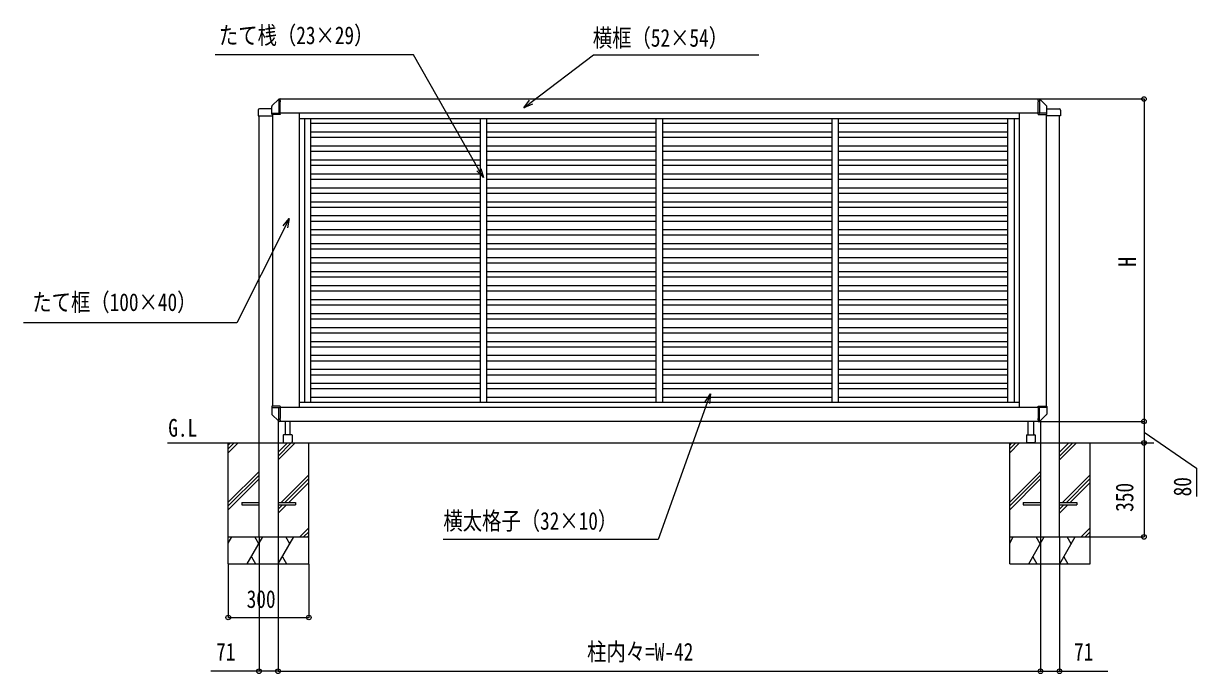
# Model space of a CAD drawing. Units: millimetres, scale not verified. Extents: x -8410 to 8410, y -5940 to 5940.
# Drawn here: x -4887 to -520, y -429 to 1990 of the extents above; entities that cross this region are included whole.
import ezdxf
from ezdxf.enums import TextEntityAlignment as Align

# ---------------------------------------------------------------- set-up
doc = ezdxf.new("R2010")
doc.units = ezdxf.units.MM
doc.header["$LTSCALE"] = 30
for name, color, linetype in [('0-2_USER1', 3, 'Continuous'), ('0-4_YKK_A1', 4, 'Continuous'), ('0-5_YKK_D', 6, 'Continuous')]:
    doc.layers.add(name, color=color, linetype=linetype)
doc.styles.add('ＭＳ ゴシック', font='')
doc.styles.get('ＭＳ ゴシック').set_extended_font_data('MS Gothic')

msp = doc.modelspace()

# ---------------------------------------------------------------- linework, layer by layer
at = {"layer": '0-4_YKK_A1'}
for p, q in [((-3936.57, 1708.36), (-3961.65, 1683.53)), ((-3936.55, 1708.35), (-3936.55, 1708.33)), ((-3935.59, 1709.06), (-3935.59, 1672.51)), ((-3930.87, 1709.31), (-3934.92, 1709.1)), ((-3934.92, 1709.06), (-3934.92, 1709.08)), ((-3930.87, 1703.38), (-3930.87, 1709.31)), ((-1108.87, 1709.01), (-3930.87, 1709.01)), ((-3930.87, 1703.38), (-3930.87, 1698.68)), ((-1108.87, 1709.31), (-1104.82, 1709.1)), ((-1108.87, 1703.38), (-1108.87, 1709.31)), ((-1108.87, 1703.38), (-1108.87, 1698.68)), ((-1104.82, 1709.06), (-1104.82, 1709.08)), ((-1104.15, 1709.06), (-1104.15, 1672.51)), ((-1103.2, 1708.35), (-1103.2, 1708.33)), ((-1103.17, 1708.36), (-1078.1, 1683.53)), ((-3962.37, 1673.01), (-4008.37, 1673.01)), ((-3962.37, 1674.74), (-3962.37, 1681.77)), ((-3962.37, 1664.59), (-3962.37, 1674.74)), ((-3962.37, 1657.01), (-3962.37, 1664.59)), ((-3930.87, 1672.51), (-3930.87, 1698.68)), ((-3930.87, 1657.01), (-3930.87, 1672.51)), ((-1108.87, 1672.51), (-1108.87, 1698.68)), ((-1108.87, 1657.01), (-1108.87, 1672.51)), ((-1077.37, 1674.74), (-1077.37, 1681.77)), ((-1077.37, 1664.59), (-1077.37, 1674.74)), ((-1077.37, 1673.01), (-1031.37, 1673.01)), ((-1077.37, 1657.01), (-1077.37, 1664.59)), ((-4009.87, 429.01), (-4009.87, 1646.01)), ((-3962.37, 1653.01), (-3962.37, 1657.01)), ((-3962.37, 1657.01), (-3935.97, 1657.01)), ((-3960.51, 1652.01), (-3961.37, 1652.01)), ((-3930.87, 1652.01), (-3960.51, 1652.01)), ((-3959.87, 1652.01), (-3959.87, 566.01)), ((-3935.78, 1657.01), (-3935.97, 1657.01)), ((-3935.78, 1657.01), (-3930.87, 1657.01)), ((-1108.87, 1657.01), (-3930.87, 1657.01)), ((-3930.87, 1653.01), (-3930.87, 1657.01)), ((-3930.87, 1653.01), (-3930.87, 1652.01)), ((-3859.87, 1657.01), (-3859.87, 560.01)), ((-3859.87, 1637.01), (-1179.87, 1637.01)), ((-3840.37, 1637.01), (-3840.37, 581.01)), ((-3817.37, 581.01), (-3817.37, 1637.01)), ((-3817.37, 1619.01), (-3185.87, 1619.01)), ((-3185.87, 581.01), (-3185.87, 1637.01)), ((-3162.87, 1637.01), (-3162.87, 581.01)), ((-3162.87, 1619.01), (-2531.37, 1619.01)), ((-2531.37, 581.01), (-2531.37, 1637.01)), ((-2508.37, 1637.01), (-2508.37, 581.01)), ((-2508.37, 1619.01), (-1876.87, 1619.01)), ((-1876.87, 581.01), (-1876.87, 1637.01)), ((-1853.87, 1637.01), (-1853.87, 581.01)), ((-1853.87, 1619.01), (-1222.37, 1619.01)), ((-1222.37, 581.01), (-1222.37, 1637.01)), ((-1199.37, 1637.01), (-1199.37, 581.01)), ((-1179.87, 1657.01), (-1179.87, 561.01)), ((-1108.87, 1653.01), (-1108.87, 1657.01)), ((-1103.97, 1657.01), (-1108.87, 1657.01)), ((-1108.87, 1653.01), (-1108.87, 1652.01)), ((-1108.87, 1652.01), (-1079.23, 1652.01)), ((-1103.97, 1657.01), (-1103.78, 1657.01)), ((-1077.37, 1657.01), (-1103.78, 1657.01)), ((-1079.87, 1652.01), (-1079.87, 566.01)), ((-1079.23, 1652.01), (-1078.37, 1652.01)), ((-1077.37, 1653.01), (-1077.37, 1657.01)), ((-1029.87, 429.01), (-1029.87, 1646.01)), ((-3817.37, 1587.01), (-3185.87, 1587.01)), ((-3162.87, 1587.01), (-2531.37, 1587.01)), ((-2508.37, 1587.01), (-1876.87, 1587.01)), ((-1853.87, 1587.01), (-1222.37, 1587.01)), ((-3817.37, 1567.01), (-3185.87, 1567.01)), ((-3817.37, 1535.01), (-3185.87, 1535.01)), ((-3162.87, 1567.01), (-2531.37, 1567.01)), ((-3162.87, 1535.01), (-2531.37, 1535.01)), ((-2508.37, 1567.01), (-1876.87, 1567.01)), ((-2508.37, 1535.01), (-1876.87, 1535.01)), ((-1853.87, 1567.01), (-1222.37, 1567.01)), ((-1853.87, 1535.01), (-1222.37, 1535.01)), ((-3817.37, 1515.01), (-3185.87, 1515.01)), ((-3162.87, 1515.01), (-2531.37, 1515.01)), ((-2508.37, 1515.01), (-1876.87, 1515.01)), ((-1853.87, 1515.01), (-1222.37, 1515.01)), ((-3817.37, 1483.01), (-3185.87, 1483.01)), ((-3817.37, 1463.01), (-3185.87, 1463.01)), ((-3162.87, 1483.01), (-2531.37, 1483.01)), ((-3162.87, 1463.01), (-2531.37, 1463.01)), ((-2508.37, 1483.01), (-1876.87, 1483.01)), ((-2508.37, 1463.01), (-1876.87, 1463.01)), ((-1853.87, 1483.01), (-1222.37, 1483.01)), ((-1853.87, 1463.01), (-1222.37, 1463.01)), ((-3817.37, 1431.01), (-3185.87, 1431.01)), ((-3817.37, 1411.01), (-3185.87, 1411.01)), ((-3162.87, 1431.01), (-2531.37, 1431.01)), ((-3162.87, 1411.01), (-2531.37, 1411.01)), ((-2508.37, 1431.01), (-1876.87, 1431.01)), ((-2508.37, 1411.01), (-1876.87, 1411.01)), ((-1853.87, 1431.01), (-1222.37, 1431.01)), ((-1853.87, 1411.01), (-1222.37, 1411.01)), ((-3817.37, 1379.01), (-3185.87, 1379.01)), ((-3817.37, 1359.01), (-3185.87, 1359.01)), ((-3162.87, 1379.01), (-2531.37, 1379.01)), ((-3162.87, 1359.01), (-2531.37, 1359.01)), ((-2508.37, 1379.01), (-1876.87, 1379.01)), ((-2508.37, 1359.01), (-1876.87, 1359.01)), ((-1853.87, 1379.01), (-1222.37, 1379.01)), ((-1853.87, 1359.01), (-1222.37, 1359.01)), ((-3817.37, 1327.01), (-3185.87, 1327.01)), ((-3162.87, 1327.01), (-2531.37, 1327.01)), ((-2508.37, 1327.01), (-1876.87, 1327.01)), ((-1853.87, 1327.01), (-1222.37, 1327.01)), ((-3817.37, 1307.01), (-3185.87, 1307.01)), ((-3817.37, 1275.01), (-3185.87, 1275.01)), ((-3162.87, 1307.01), (-2531.37, 1307.01)), ((-3162.87, 1275.01), (-2531.37, 1275.01)), ((-2508.37, 1307.01), (-1876.87, 1307.01)), ((-2508.37, 1275.01), (-1876.87, 1275.01)), ((-1853.87, 1307.01), (-1222.37, 1307.01)), ((-1853.87, 1275.01), (-1222.37, 1275.01)), ((-3817.37, 1255.01), (-3185.87, 1255.01)), ((-3817.37, 1223.01), (-3185.87, 1223.01)), ((-3162.87, 1255.01), (-2531.37, 1255.01)), ((-3162.87, 1223.01), (-2531.37, 1223.01)), ((-2508.37, 1255.01), (-1876.87, 1255.01)), ((-2508.37, 1223.01), (-1876.87, 1223.01)), ((-1853.87, 1255.01), (-1222.37, 1255.01)), ((-1853.87, 1223.01), (-1222.37, 1223.01)), ((-3817.37, 1203.01), (-3185.87, 1203.01)), ((-3162.87, 1203.01), (-2531.37, 1203.01)), ((-2508.37, 1203.01), (-1876.87, 1203.01)), ((-1853.87, 1203.01), (-1222.37, 1203.01)), ((-3817.37, 1171.01), (-3185.87, 1171.01)), ((-3817.37, 1151.01), (-3185.87, 1151.01)), ((-3162.87, 1171.01), (-2531.37, 1171.01)), ((-3162.87, 1151.01), (-2531.37, 1151.01)), ((-2508.37, 1171.01), (-1876.87, 1171.01)), ((-2508.37, 1151.01), (-1876.87, 1151.01)), ((-1853.87, 1171.01), (-1222.37, 1171.01)), ((-1853.87, 1151.01), (-1222.37, 1151.01)), ((-3817.37, 1119.01), (-3185.87, 1119.01)), ((-3817.37, 1099.01), (-3185.87, 1099.01)), ((-3162.87, 1119.01), (-2531.37, 1119.01)), ((-3162.87, 1099.01), (-2531.37, 1099.01)), ((-2508.37, 1119.01), (-1876.87, 1119.01)), ((-2508.37, 1099.01), (-1876.87, 1099.01)), ((-1853.87, 1119.01), (-1222.37, 1119.01)), ((-1853.87, 1099.01), (-1222.37, 1099.01)), ((-3817.37, 1067.01), (-3185.87, 1067.01)), ((-3162.87, 1067.01), (-2531.37, 1067.01)), ((-2508.37, 1067.01), (-1876.87, 1067.01)), ((-1853.87, 1067.01), (-1222.37, 1067.01)), ((-3817.37, 1047.01), (-3185.87, 1047.01)), ((-3817.37, 1015.01), (-3185.87, 1015.01)), ((-3162.87, 1047.01), (-2531.37, 1047.01)), ((-3162.87, 1015.01), (-2531.37, 1015.01)), ((-2508.37, 1047.01), (-1876.87, 1047.01)), ((-2508.37, 1015.01), (-1876.87, 1015.01)), ((-1853.87, 1047.01), (-1222.37, 1047.01)), ((-1853.87, 1015.01), (-1222.37, 1015.01)), ((-3817.37, 995.01), (-3185.87, 995.01)), ((-3817.37, 963.01), (-3185.87, 963.01)), ((-3162.87, 995.01), (-2531.37, 995.01)), ((-3162.87, 963.01), (-2531.37, 963.01)), ((-2508.37, 995.01), (-1876.87, 995.01)), ((-2508.37, 963.01), (-1876.87, 963.01)), ((-1853.87, 995.01), (-1222.37, 995.01)), ((-1853.87, 963.01), (-1222.37, 963.01)), ((-3817.37, 943.01), (-3185.87, 943.01)), ((-3162.87, 943.01), (-2531.37, 943.01)), ((-2508.37, 943.01), (-1876.87, 943.01)), ((-1853.87, 943.01), (-1222.37, 943.01)), ((-3817.37, 911.01), (-3185.87, 911.01)), ((-3817.37, 891.01), (-3185.87, 891.01)), ((-3162.87, 911.01), (-2531.37, 911.01)), ((-3162.87, 891.01), (-2531.37, 891.01)), ((-2508.37, 911.01), (-1876.87, 911.01)), ((-2508.37, 891.01), (-1876.87, 891.01)), ((-1853.87, 911.01), (-1222.37, 911.01)), ((-1853.87, 891.01), (-1222.37, 891.01)), ((-3817.37, 859.01), (-3185.87, 859.01)), ((-3817.37, 839.01), (-3185.87, 839.01)), ((-3162.87, 859.01), (-2531.37, 859.01)), ((-3162.87, 839.01), (-2531.37, 839.01)), ((-2508.37, 859.01), (-1876.87, 859.01)), ((-2508.37, 839.01), (-1876.87, 839.01)), ((-1853.87, 859.01), (-1222.37, 859.01)), ((-1853.87, 839.01), (-1222.37, 839.01)), ((-3817.37, 807.01), (-3185.87, 807.01)), ((-3817.37, 787.01), (-3185.87, 787.01)), ((-3162.87, 807.01), (-2531.37, 807.01)), ((-3162.87, 787.01), (-2531.37, 787.01)), ((-2508.37, 807.01), (-1876.87, 807.01)), ((-2508.37, 787.01), (-1876.87, 787.01)), ((-1853.87, 807.01), (-1222.37, 807.01)), ((-1853.87, 787.01), (-1222.37, 787.01)), ((-3817.37, 755.01), (-3185.87, 755.01)), ((-3162.87, 755.01), (-2531.37, 755.01)), ((-2508.37, 755.01), (-1876.87, 755.01)), ((-1853.87, 755.01), (-1222.37, 755.01)), ((-3817.37, 735.01), (-3185.87, 735.01)), ((-3817.37, 703.01), (-3185.87, 703.01)), ((-3162.87, 735.01), (-2531.37, 735.01)), ((-3162.87, 703.01), (-2531.37, 703.01)), ((-2508.37, 735.01), (-1876.87, 735.01)), ((-2508.37, 703.01), (-1876.87, 703.01)), ((-1853.87, 735.01), (-1222.37, 735.01)), ((-1853.87, 703.01), (-1222.37, 703.01)), ((-3817.37, 683.01), (-3185.87, 683.01)), ((-3162.87, 683.01), (-2531.37, 683.01)), ((-2508.37, 683.01), (-1876.87, 683.01)), ((-1853.87, 683.01), (-1222.37, 683.01)), ((-3817.37, 651.01), (-3185.87, 651.01)), ((-3817.37, 631.01), (-3185.87, 631.01)), ((-3162.87, 651.01), (-2531.37, 651.01)), ((-3162.87, 631.01), (-2531.37, 631.01)), ((-2508.37, 651.01), (-1876.87, 651.01)), ((-2508.37, 631.01), (-1876.87, 631.01)), ((-1853.87, 651.01), (-1222.37, 651.01)), ((-1853.87, 631.01), (-1222.37, 631.01)), ((-3859.87, 581.01), (-1179.87, 581.01)), ((-3817.37, 599.01), (-3185.87, 599.01)), ((-3162.87, 599.01), (-2531.37, 599.01)), ((-2508.37, 599.01), (-1876.87, 599.01)), ((-1853.87, 599.01), (-1222.37, 599.01)), ((-3962.37, 565.01), (-3962.37, 561.01)), ((-3962.37, 561.01), (-3962.37, 553.43)), ((-3962.37, 561.01), (-3935.97, 561.01)), ((-3962.37, 553.43), (-3962.37, 543.29)), ((-3962.37, 543.29), (-3962.37, 536.25)), ((-3936.57, 509.67), (-3961.65, 534.49)), ((-3960.51, 566.01), (-3961.37, 566.01)), ((-3930.87, 566.01), (-3960.51, 566.01)), ((-3935.78, 561.01), (-3935.97, 561.01)), ((-3935.78, 561.01), (-3930.87, 561.01)), ((-3935.59, 508.96), (-3935.59, 545.51)), ((-3930.87, 565.01), (-3930.87, 566.01)), ((-3930.87, 565.01), (-3930.87, 561.01)), ((-1108.87, 561.01), (-3930.87, 561.01)), ((-3930.87, 561.01), (-3930.87, 545.51)), ((-3930.87, 545.51), (-3930.87, 519.35)), ((-1108.87, 566.01), (-1079.23, 566.01)), ((-1108.87, 565.01), (-1108.87, 566.01)), ((-1108.87, 565.01), (-1108.87, 561.01)), ((-1108.87, 561.01), (-1108.87, 545.51)), ((-1103.97, 561.01), (-1108.87, 561.01)), ((-1108.87, 545.51), (-1108.87, 519.35)), ((-1104.15, 508.96), (-1104.15, 545.51)), ((-1103.97, 561.01), (-1103.78, 561.01)), ((-1077.37, 561.01), (-1103.78, 561.01)), ((-1103.17, 509.67), (-1078.1, 534.49)), ((-1079.23, 566.01), (-1078.37, 566.01)), ((-1077.37, 565.01), (-1077.37, 561.01)), ((-1077.37, 561.01), (-1077.37, 553.43)), ((-1077.37, 553.43), (-1077.37, 543.29)), ((-1077.37, 543.29), (-1077.37, 536.25)), ((-3938.87, 511.94), (-3938.87, 429.01)), ((-3936.55, 509.67), (-3936.55, 509.69)), ((-3934.92, 508.96), (-3934.92, 508.94)), ((-3930.87, 508.71), (-3934.92, 508.92)), ((-3930.87, 514.64), (-3930.87, 519.35)), ((-3930.87, 514.64), (-3930.87, 508.71)), ((-1108.87, 509.01), (-3930.87, 509.01)), ((-3912.37, 509.01), (-3912.37, 459.01)), ((-3893.37, 459.01), (-3893.37, 509.01)), ((-1146.37, 459.01), (-1146.37, 509.01)), ((-1127.37, 509.01), (-1127.37, 459.01)), ((-1108.87, 514.64), (-1108.87, 519.35)), ((-1108.87, 514.64), (-1108.87, 508.71)), ((-1108.87, 508.71), (-1104.82, 508.92)), ((-1104.82, 508.96), (-1104.82, 508.94)), ((-1103.2, 509.67), (-1103.2, 509.69)), ((-1100.87, 511.94), (-1100.87, 429.01)), ((-3919.42, 458.01), (-3919.42, 433.01)), ((-3887.32, 459.01), (-3918.42, 459.01)), ((-3886.32, 458.01), (-3886.32, 433.01)), ((-1153.42, 458.01), (-1153.42, 433.01)), ((-1152.42, 459.01), (-1121.32, 459.01)), ((-1120.32, 458.01), (-1120.32, 433.01)), ((-4350.99, 429.01), (-678.21, 429.01)), ((-4124.37, -20.99), (-4124.37, 429.01)), ((-4124.37, 392.33), (-4087.69, 429.01)), ((-4124.37, 406.47), (-4101.83, 429.01)), ((-4124.37, 420.61), (-4115.97, 429.01)), ((-4009.87, 79.01), (-4009.87, 429.01)), ((-3938.87, 365.69), (-3875.55, 429.01)), ((-3938.87, 379.83), (-3889.7, 429.01)), ((-3938.87, 393.98), (-3903.84, 429.01)), ((-3938.87, 429.01), (-3938.87, 79.01)), ((-3915.42, 429.01), (-3890.32, 429.01)), ((-3824.37, -20.99), (-3824.37, 429.01)), ((-1215.37, -20.99), (-1215.37, 429.01)), ((-1215.37, 392.33), (-1178.69, 429.01)), ((-1215.37, 406.47), (-1192.83, 429.01)), ((-1215.37, 420.61), (-1206.97, 429.01)), ((-1124.32, 429.01), (-1149.42, 429.01)), ((-1100.87, 429.01), (-1100.87, 79.01)), ((-1029.87, 365.69), (-966.55, 429.01)), ((-1029.87, 379.83), (-980.7, 429.01)), ((-1029.87, 393.98), (-994.84, 429.01)), ((-1029.87, 79.01), (-1029.87, 429.01)), ((-915.37, -20.99), (-915.37, 429.01)), ((-4124.37, 208.48), (-4009.87, 322.98)), ((-4124.37, 194.34), (-4009.87, 308.84)), ((-3927.4, 207.46), (-3824.37, 310.49)), ((-1215.37, 208.48), (-1100.87, 322.98)), ((-1215.37, 194.34), (-1100.87, 308.84)), ((-1018.4, 207.46), (-915.37, 310.49)), ((-4124.37, 180.19), (-4009.87, 294.69)), ((-3913.26, 207.46), (-3824.37, 296.35)), ((-3899.12, 207.46), (-3824.37, 282.2)), ((-1215.37, 180.19), (-1100.87, 294.69)), ((-1004.26, 207.46), (-915.37, 296.35)), ((-990.12, 207.46), (-915.37, 282.2)), ((-4074.37, 207.46), (-4009.87, 207.46)), ((-4074.37, 207.46), (-4074.37, 198.46)), ((-4074.37, 198.46), (-4009.87, 198.46)), ((-3938.87, 207.46), (-3874.37, 207.46)), ((-3938.87, 181.85), (-3922.26, 198.46)), ((-3938.87, 167.7), (-3908.12, 198.46)), ((-3938.87, 195.99), (-3936.4, 198.46)), ((-3938.87, 198.46), (-3874.37, 198.46)), ((-3874.37, 207.46), (-3874.37, 198.46)), ((-1165.37, 207.46), (-1100.87, 207.46)), ((-1165.37, 207.46), (-1165.37, 198.46)), ((-1165.37, 198.46), (-1100.87, 198.46)), ((-1029.87, 207.46), (-965.37, 207.46)), ((-1029.87, 181.85), (-1013.26, 198.46)), ((-1029.87, 167.7), (-999.12, 198.46)), ((-1029.87, 195.99), (-1027.4, 198.46)), ((-1029.87, 198.46), (-965.37, 198.46)), ((-965.37, 207.46), (-965.37, 198.46)), ((-3857.86, 79.01), (-3824.37, 112.5)), ((-3843.72, 79.01), (-3824.37, 98.36)), ((-948.86, 79.01), (-915.37, 112.5)), ((-934.72, 79.01), (-915.37, 98.36)), ((-4124.37, 56.24), (-4111.22, 79.01)), ((-4124.37, 79.01), (-3824.37, 79.01)), ((-4053.49, -20.99), (-3995.75, 79.01)), ((-4010.76, 53.03), (-4025.76, 79.01)), ((-3938.02, -20.99), (-3880.28, 79.01)), ((-3895.28, 53.03), (-3910.29, 79.01)), ((-3829.58, 79.01), (-3824.37, 84.21)), ((-1215.37, 56.24), (-1202.22, 79.01)), ((-1215.37, 79.01), (-915.37, 79.01)), ((-1144.49, -20.99), (-1086.75, 79.01)), ((-1101.76, 53.03), (-1116.76, 79.01)), ((-1029.02, -20.99), (-971.28, 79.01)), ((-986.28, 53.03), (-1001.29, 79.01)), ((-920.58, 79.01), (-915.37, 84.21)), ((-4038.49, 4.99), (-4023.49, -20.99)), ((-3923.02, 4.99), (-3908.02, -20.99)), ((-1129.49, 4.99), (-1114.49, -20.99)), ((-1014.02, 4.99), (-999.02, -20.99)), ((-4124.37, -20.99), (-3824.37, -20.99)), ((-1215.37, -20.99), (-915.37, -20.99))]:
    msp.add_line(p, q, dxfattribs=at)
for points in [[(-4013.37, 1668.01), (-4013.37, 1646.01), (-3959.87, 1646.01)], [(-3935.59, 1672.41), (-3935.6, 1671.65), (-3935.64, 1668.07), (-3935.68, 1664.53), (-3935.71, 1662.23), (-3935.74, 1659.98), (-3935.77, 1657.63), (-3935.78, 1657.01)], [(-1104.15, 1672.41), (-1104.15, 1671.65), (-1104.1, 1668.07), (-1104.06, 1664.53), (-1104.03, 1662.23), (-1104, 1659.98), (-1103.97, 1657.63), (-1103.97, 1657.01)], [(-1026.37, 1668.01), (-1026.37, 1646.01), (-1079.87, 1646.01)], [(-3935.59, 545.61), (-3935.6, 546.37), (-3935.64, 549.95), (-3935.68, 553.49), (-3935.71, 555.79), (-3935.74, 558.04), (-3935.77, 560.39), (-3935.78, 561.01)], [(-1104.15, 545.61), (-1104.15, 546.37), (-1104.1, 549.95), (-1104.06, 553.49), (-1104.03, 555.79), (-1104, 558.04), (-1103.97, 560.39), (-1103.97, 561.01)]]:
    msp.add_lwpolyline(points, dxfattribs=at)
for centre, radius, start, end in [((-3934.79, 1706.6), 2.5, 93.12962, 135.58389), ((-1104.95, 1706.6), 2.5, 44.41611, 86.87038), ((-4008.37, 1668.01), 5, 90, 180), ((-3959.87, 1681.77), 2.5, 135.33594, 180), ((-1079.87, 1681.77), 2.5, 0, 44.66406), ((-1031.37, 1668.01), 5, 0, 90), ((-3961.37, 1653.01), 1, 180, 270), ((-1078.37, 1653.01), 1, 270, 0), ((-3961.37, 565.01), 1, 90, 180), ((-3959.87, 536.25), 2.5, 180, 224.66406), ((-1078.37, 565.01), 1, 0, 90), ((-1079.87, 536.25), 2.5, 315.33594, 0), ((-3934.79, 511.42), 2.5, 224.41611, 266.87038), ((-1104.95, 511.42), 2.5, 273.12962, 315.58389), ((-3918.42, 458.01), 1, 90, 180), ((-3887.32, 458.01), 1, 0, 90), ((-1152.42, 458.01), 1, 90, 180), ((-1121.32, 458.01), 1, 0, 90), ((-3915.42, 433.01), 4, 180, 270), ((-3890.32, 433.01), 4, 270, 0), ((-1149.42, 433.01), 4, 180, 270), ((-1124.32, 433.01), 4, 270, 0)]:
    msp.add_arc(centre, radius, start, end, dxfattribs=at)
at = {"layer": '0-5_YKK_D'}
for p, q in [((-1107.87, 1709.31), (-714.37, 1709.31)), ((-715.37, 1709.31), (-715.37, 509.01)), ((-1107.87, 509.01), (-714.37, 509.01)), ((-1107.87, 509.01), (-714.37, 509.01)), ((-715.37, 509.01), (-715.37, 429.01)), ((-914.37, 429.01), (-714.37, 429.01)), ((-710.87, 429.01), (-716.37, 429.01)), ((-715.37, 429.01), (-715.37, 79.01)), ((-4009.87, 78.01), (-4009.87, -421.99)), ((-3938.87, 78.01), (-3938.87, -421.99)), ((-3938.87, 78.01), (-3938.87, -421.99)), ((-1100.87, 78.01), (-1100.87, -421.99)), ((-1100.87, 78.01), (-1100.87, -421.99)), ((-1029.87, 78.01), (-1029.87, -421.99)), ((-914.37, 79.01), (-714.37, 79.01)), ((-4124.37, -21.99), (-4124.37, -221.99)), ((-3824.37, -21.99), (-3824.37, -221.99)), ((-4124.37, -220.99), (-3824.37, -220.99)), ((-3938.87, -420.99), (-1100.87, -420.99))]:
    msp.add_line(p, q, dxfattribs=at)
for points in [[(-3174.78, 1416.45), (-3191.59, 1446.01), (-3434.66, 1873.33), (-4172.88, 1873.33)], [(-3024.32, 1676.76), (-2997.19, 1697.25), (-2764.45, 1873.03), (-2149.77, 1873.03)], [(-2991.7, 1689.98), (-3024.32, 1676.76), (-3002.68, 1704.52)], [(-3183.68, 1450.51), (-3174.78, 1416.45), (-3199.51, 1441.5)], [(-3897.18, 1263.95), (-3912.45, 1233.58), (-4092.13, 876.18), (-4886.81, 876.18)], [(-3920.59, 1237.67), (-3897.18, 1263.95), (-3904.31, 1229.48)], [(-2329.49, 611.15), (-2341.01, 579.15), (-2524.45, 69.38), (-3324.7, 69.38)], [(-2349.58, 582.24), (-2329.49, 611.15), (-2332.43, 576.07)], [(-715.37, 469.01), (-519.85, 335.54), (-519.85, 229.94)], [(-3938.87, -420.99), (-4009.87, -420.99), (-4189.47, -420.99)], [(-1100.87, -420.99), (-1029.87, -420.99), (-850.27, -420.99)]]:
    msp.add_lwpolyline(points, dxfattribs=at)
for centre in [(-715.37, 1709.31), (-715.37, 509.01), (-715.37, 509.01), (-715.37, 429.01), (-715.37, 429.01), (-715.37, 79.01), (-4124.37, -220.99), (-3824.37, -220.99), (-4009.87, -420.99), (-3938.87, -420.99), (-3938.87, -420.99), (-1100.87, -420.99), (-1100.87, -420.99), (-1029.87, -420.99)]:
    msp.add_circle(centre, 8.5, dxfattribs=at)

# ---------------------------------------------------------------- texts
at = {"layer": '0-2_USER1', "style": 'ＭＳ ゴシック', "width": 0.8}
msp.add_text('G.L', height=65.98, dxfattribs=at).set_placement((-4347.74, 432.43), align=Align.BOTTOM_LEFT)
at = {"layer": '0-5_YKK_D', "style": 'ＭＳ ゴシック', "width": 0.8}
for s, p in [('たて桟（23×29）', (-4159.39, 1893.55)), ('横框（52×54）', (-2767.32, 1884.07)), ('たて框（100×40）', (-4853.98, 900.19)), ('横太格子（32×10）', (-3323.62, 86.08)), ('300', (-4055.97, -204.99)), ('柱内々=W-42', (-2788.67, -400.99)), ('71', (-4169.47, -400.99)), ('71', (-975.87, -400.99))]:
    msp.add_text(s, height=65.98, dxfattribs=at).set_placement(p, align=Align.BOTTOM_LEFT)
for s, p in [('H', (-725.37, 1085.16)), ('350', (-735.37, 172.41)), ('80', (-519.85, 229.94))]:
    msp.add_text(s, height=65.98, rotation=90, dxfattribs=at).set_placement(p, align=Align.BOTTOM_LEFT)

doc.saveas('drawing.dxf')
